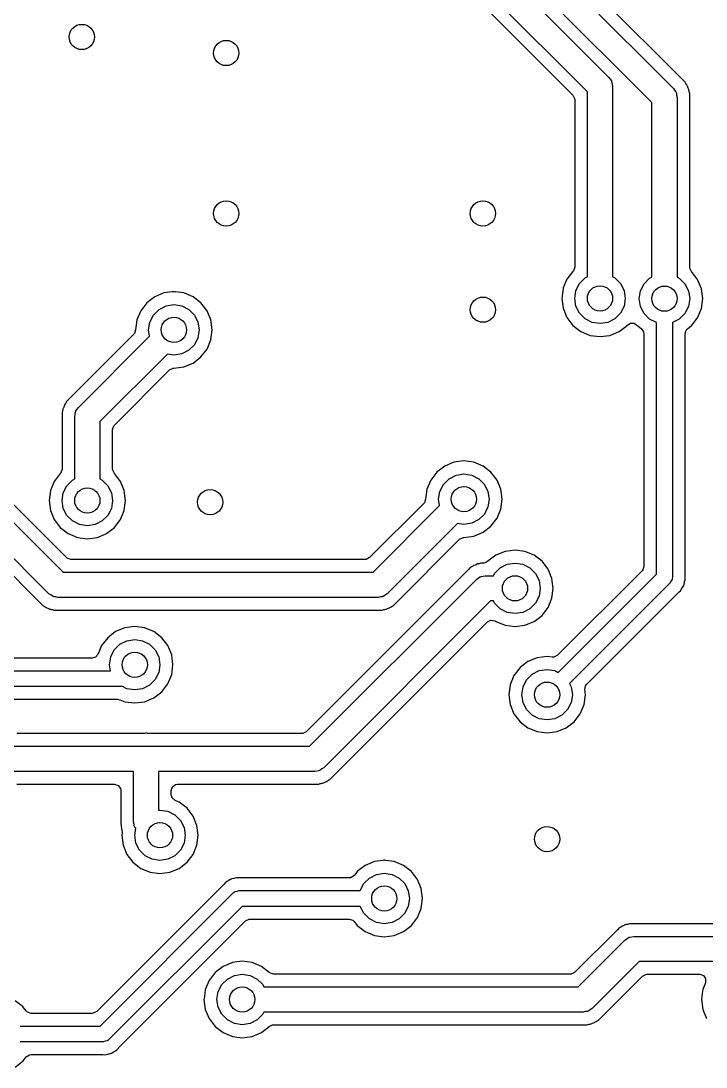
# Model space of a CAD drawing. Extents: x 3.91 to 7.47, y -4.88 to -2.92.
# Drawn here: x 6.631 to 7.058, y -4.44 to -3.788 of the extents above; entities that cross this region are included whole.
import ezdxf

# ---------------------------------------------------------------- set-up
doc = ezdxf.new("R2010")
doc.units = 0
doc.header["$MEASUREMENT"] = 0
doc.layers.add('BLACK', color=7, linetype='CONTINUOUS')

msp = doc.modelspace()

# ---------------------------------------------------------------- linework, layer by layer
at = {"layer": 'BLACK', "linetype": 'CONTINUOUS'}
for p, q in [((6.59693, -3.38916), (7.03739, -3.82961)), ((7.02394, -3.83843), (6.5881, -3.4026)), ((6.63131, -3.45691), (6.99722, -3.82282)), ((6.98377, -3.83164), (6.62248, -3.47035)), ((6.6588, -3.51784), (6.97473, -3.83377)), ((7.04384, -3.82489), (6.84519, -3.62624)), ((6.99722, -3.82282), (6.99792, -3.82393)), ((6.99792, -3.82393), (6.99874, -3.82496)), ((6.99874, -3.82496), (6.99884, -3.8254)), ((6.99884, -3.8254), (6.99908, -3.82579)), ((6.99908, -3.82579), (6.99922, -3.8271)), ((6.99922, -3.8271), (6.99951, -3.82838)), ((7.04384, -3.8249), (7.04384, -3.82489)), ((7.04473, -3.82578), (7.04384, -3.8249)), ((7.04516, -3.82663), (7.04473, -3.82578)), ((7.04548, -3.82715), (7.04516, -3.82663)), ((7.04603, -3.82792), (7.04548, -3.82715)), ((7.04613, -3.82821), (7.04603, -3.82792)), ((6.97473, -3.83377), (6.97583, -3.83591)), ((6.98377, -3.94704), (6.98377, -3.83164)), ((6.99951, -3.82838), (6.99951, -3.94704)), ((7.03739, -3.82961), (7.03809, -3.83072)), ((7.03809, -3.83072), (7.03891, -3.83175)), ((7.03891, -3.83175), (7.03901, -3.83219)), ((7.03901, -3.83219), (7.03925, -3.83258)), ((7.03925, -3.83258), (7.03939, -3.83388)), ((7.03939, -3.83388), (7.03968, -3.83517)), ((7.04633, -3.82882), (7.04613, -3.82821)), ((7.04656, -3.82939), (7.04633, -3.82882)), ((7.04699, -3.83023), (7.04656, -3.82939)), ((7.04704, -3.83054), (7.04699, -3.83023)), ((7.04714, -3.83117), (7.04704, -3.83054)), ((7.04704, -3.83054), (7.04704, -3.83054)), ((7.04728, -3.83177), (7.04714, -3.83117)), ((7.04758, -3.83267), (7.04728, -3.83177)), ((7.04758, -3.94113), (7.04758, -3.83267)), ((6.97583, -3.83591), (6.97587, -3.83652)), ((6.97587, -3.83652), (6.97587, -3.94096)), ((7.02394, -3.94721), (7.02394, -3.83843)), ((7.03968, -3.83517), (7.03968, -3.94721)), ((6.97478, -3.94362), (6.97099, -3.94856)), ((6.97488, -3.94355), (6.97478, -3.94362)), ((6.97513, -3.94325), (6.97488, -3.94355)), ((6.97587, -3.94096), (6.97513, -3.94325)), ((7.04763, -3.94174), (7.04758, -3.94113)), ((7.04867, -3.94379), (7.04763, -3.94174)), ((7.05246, -3.94873), (7.04867, -3.94379)), ((7.04867, -3.94379), (7.04867, -3.94379)), ((6.97083, -3.94894), (6.96877, -3.95392)), ((6.97099, -3.94856), (6.97083, -3.94894)), ((6.97666, -3.95562), (6.9789, -3.95123)), ((6.9789, -3.95123), (6.98238, -3.94774)), ((6.98238, -3.94774), (6.98377, -3.94704)), ((6.99951, -3.94704), (7.0009, -3.94774)), ((7.0009, -3.94774), (7.00438, -3.95123)), ((7.00438, -3.95123), (7.00662, -3.95562)), ((7.01683, -3.95579), (7.01907, -3.9514)), ((7.01907, -3.9514), (7.02255, -3.94791)), ((7.02255, -3.94791), (7.02394, -3.94721)), ((7.03968, -3.94721), (7.04107, -3.94791)), ((7.04107, -3.94791), (7.04455, -3.9514)), ((7.04455, -3.9514), (7.04679, -3.95579)), ((7.05484, -3.95448), (7.05246, -3.94873)), ((6.7199, -3.95708), (6.71415, -3.95946)), ((6.72507, -3.9564), (6.7199, -3.95708)), ((6.72582, -3.9563), (6.72507, -3.9564)), ((6.72608, -3.95627), (6.72582, -3.9563)), ((6.72633, -3.9563), (6.72608, -3.95627)), ((6.72708, -3.9564), (6.72633, -3.9563)), ((6.73225, -3.95708), (6.72708, -3.9564)), ((6.738, -3.95946), (6.73225, -3.95708)), ((6.96861, -3.95431), (6.9678, -3.96048)), ((6.96877, -3.95392), (6.96861, -3.95431)), ((6.97589, -3.96048), (6.97666, -3.95562)), ((7.00662, -3.95562), (7.00739, -3.96048)), ((7.01606, -3.96065), (7.01683, -3.95579)), ((7.04679, -3.95579), (7.04756, -3.96065)), ((7.05566, -3.96065), (7.05484, -3.95448)), ((6.70921, -3.96325), (6.70543, -3.96819)), ((6.71415, -3.95946), (6.70921, -3.96325)), ((6.72121, -3.96514), (6.72608, -3.96437)), ((6.72608, -3.96437), (6.73094, -3.96514)), ((6.74294, -3.96325), (6.738, -3.95946)), ((6.74673, -3.96819), (6.74294, -3.96325)), ((6.9678, -3.96048), (6.96861, -3.96665)), ((6.97666, -3.96535), (6.97589, -3.96048)), ((7.00739, -3.96048), (7.00662, -3.96535)), ((7.01683, -3.96552), (7.01606, -3.96065)), ((7.04756, -3.96065), (7.04679, -3.96552)), ((7.05484, -3.96682), (7.05566, -3.96065)), ((6.70543, -3.96819), (6.70304, -3.97394)), ((6.7111, -3.97525), (6.71334, -3.97086)), ((6.71334, -3.97086), (6.71682, -3.96737)), ((6.71682, -3.96737), (6.72121, -3.96514)), ((6.73094, -3.96514), (6.73533, -3.96737)), ((6.73533, -3.96737), (6.73882, -3.97086)), ((6.73882, -3.97086), (6.74105, -3.97525)), ((6.74911, -3.97394), (6.74673, -3.96819)), ((6.96861, -3.96665), (6.97099, -3.97241)), ((6.9789, -3.96974), (6.97666, -3.96535)), ((6.98238, -3.97322), (6.9789, -3.96974)), ((7.00438, -3.96974), (7.0009, -3.97322)), ((7.00662, -3.96535), (7.00438, -3.96974)), ((7.01907, -3.96991), (7.01683, -3.96552)), ((7.02255, -3.97339), (7.01907, -3.96991)), ((7.04455, -3.96991), (7.04107, -3.97339)), ((7.04679, -3.96552), (7.04455, -3.96991)), ((7.05246, -3.97257), (7.05484, -3.96682)), ((6.70304, -3.97394), (6.70223, -3.98012)), ((6.71033, -3.98012), (6.7111, -3.97525)), ((6.74105, -3.97525), (6.74182, -3.98012)), ((6.74992, -3.98012), (6.74911, -3.97394)), ((6.97099, -3.97241), (6.97478, -3.97734)), ((6.97478, -3.97734), (6.97972, -3.98113)), ((6.98677, -3.97546), (6.98238, -3.97322)), ((6.99164, -3.97623), (6.98677, -3.97546)), ((6.99651, -3.97546), (6.99164, -3.97623)), ((7.0009, -3.97322), (6.99651, -3.97546)), ((7.00356, -3.98113), (7.0085, -3.97734)), ((7.0085, -3.97734), (7.00866, -3.97714)), ((7.00866, -3.97714), (7.00884, -3.97696)), ((7.00884, -3.97696), (7.0089, -3.97703)), ((7.0089, -3.97703), (7.01055, -3.97589)), ((7.01055, -3.97589), (7.01296, -3.97596)), ((7.01296, -3.97596), (7.0146, -3.97715)), ((7.0146, -3.97715), (7.01461, -3.97713)), ((7.01461, -3.97713), (7.01471, -3.97723)), ((7.01471, -3.97723), (7.01475, -3.97726)), ((7.01475, -3.97726), (7.01495, -3.97751)), ((7.01495, -3.97751), (7.01515, -3.97767)), ((7.01515, -3.97767), (7.01747, -3.97945)), ((7.02689, -3.9756), (7.02255, -3.97339)), ((7.02689, -4.13234), (7.02689, -3.9756)), ((7.04107, -3.97339), (7.03673, -3.9756)), ((7.03673, -3.9756), (7.03673, -4.13438)), ((7.04615, -3.97945), (7.04847, -3.97767)), ((7.04847, -3.97767), (7.04867, -3.97751)), ((7.04867, -3.97751), (7.05246, -3.97257)), ((6.70112, -3.98277), (6.66011, -4.02378)), ((6.66657, -4.02848), (6.71096, -3.9841)), ((6.70152, -3.98231), (6.70112, -3.98277)), ((6.70223, -3.98012), (6.70152, -3.98231)), ((6.70223, -3.98012), (6.70223, -3.98012)), ((6.71096, -3.9841), (6.71033, -3.98012)), ((6.74182, -3.98012), (6.74105, -3.98498)), ((6.74911, -3.98629), (6.74992, -3.98012)), ((6.97972, -3.98113), (6.98547, -3.98352)), ((6.98547, -3.98352), (6.99164, -3.98433)), ((6.99164, -3.98433), (6.99781, -3.98352)), ((6.99781, -3.98352), (7.00356, -3.98113)), ((7.01747, -3.97945), (7.01883, -3.98143)), ((7.01883, -3.98143), (7.019, -3.98254)), ((7.019, -3.98254), (7.019, -4.12746)), ((7.04463, -3.98254), (7.04537, -3.98025)), ((7.04463, -4.13365), (7.04463, -3.98254)), ((7.04537, -3.98025), (7.04615, -3.97945)), ((6.73882, -3.98937), (6.73533, -3.99286)), ((6.74105, -3.98498), (6.73882, -3.98937)), ((6.74673, -3.99204), (6.74911, -3.98629)), ((6.72209, -3.99523), (6.68001, -4.03731)), ((6.72608, -3.99586), (6.72209, -3.99523)), ((6.73094, -3.99509), (6.72608, -3.99586)), ((6.73533, -3.99286), (6.73094, -3.99509)), ((6.738, -4.00077), (6.74294, -3.99698)), ((6.74294, -3.99698), (6.74673, -3.99204)), ((6.72342, -4.00507), (6.72557, -4.00398)), ((6.72557, -4.00398), (6.72596, -4.00395)), ((6.72596, -4.00395), (6.72608, -4.00396)), ((6.72608, -4.00396), (6.73225, -4.00315)), ((6.73225, -4.00315), (6.738, -4.00077)), ((6.68905, -4.03944), (6.72342, -4.00507)), ((6.65681, -4.03006), (6.65667, -4.03065)), ((6.65691, -4.02942), (6.65681, -4.03006)), ((6.65696, -4.02912), (6.65691, -4.02942)), ((6.65691, -4.02942), (6.65691, -4.02942)), ((6.65739, -4.02827), (6.65696, -4.02912)), ((6.65762, -4.02771), (6.65739, -4.02827)), ((6.65782, -4.0271), (6.65762, -4.02771)), ((6.65792, -4.0268), (6.65782, -4.0271)), ((6.65847, -4.02604), (6.65792, -4.0268)), ((6.65879, -4.02551), (6.65847, -4.02604)), ((6.65922, -4.02467), (6.65879, -4.02551)), ((6.66011, -4.02378), (6.65922, -4.02467)), ((6.66011, -4.02378), (6.66011, -4.02378)), ((6.66505, -4.03063), (6.66587, -4.0296)), ((6.66587, -4.0296), (6.66657, -4.02848)), ((6.65667, -4.03065), (6.65637, -4.03155)), ((6.65637, -4.03155), (6.65637, -4.06697)), ((6.66427, -4.03404), (6.66456, -4.03276)), ((6.66427, -4.07305), (6.66427, -4.03404)), ((6.66456, -4.03276), (6.66471, -4.03145)), ((6.66471, -4.03145), (6.66495, -4.03107)), ((6.66495, -4.03107), (6.66505, -4.03063)), ((6.68001, -4.03731), (6.68001, -4.07305)), ((6.68791, -4.0422), (6.68865, -4.03991)), ((6.68791, -4.06697), (6.68791, -4.0422)), ((6.68865, -4.03991), (6.68905, -4.03944)), ((6.90064, -4.06262), (6.89489, -4.065)), ((6.90681, -4.06181), (6.90064, -4.06262)), ((6.91298, -4.06262), (6.90681, -4.06181)), ((6.91873, -4.065), (6.91298, -4.06262)), ((6.65916, -4.12208), (6.60257, -4.06549)), ((6.65563, -4.06926), (6.65537, -4.06956)), ((6.65637, -4.06697), (6.65563, -4.06926)), ((6.68796, -4.06758), (6.68791, -4.06697)), ((6.689, -4.06963), (6.68796, -4.06758)), ((6.88995, -4.06879), (6.88616, -4.07373)), ((6.89489, -4.065), (6.88995, -4.06879)), ((6.92367, -4.06879), (6.91873, -4.065)), ((6.92746, -4.07373), (6.92367, -4.06879)), ((6.59786, -4.07195), (6.65704, -4.13112)), ((6.65149, -4.07457), (6.64911, -4.08032)), ((6.65528, -4.06963), (6.65149, -4.07457)), ((6.65537, -4.06956), (6.65528, -4.06963)), ((6.6594, -4.07724), (6.66288, -4.07375)), ((6.66288, -4.07375), (6.66427, -4.07305)), ((6.68001, -4.07305), (6.6814, -4.07375)), ((6.6814, -4.07375), (6.68488, -4.07724)), ((6.69279, -4.07457), (6.689, -4.06963)), ((6.689, -4.06963), (6.689, -4.06963)), ((6.69517, -4.08032), (6.69279, -4.07457)), ((6.88616, -4.07373), (6.88378, -4.07948)), ((6.89407, -4.0764), (6.89755, -4.07291)), ((6.89755, -4.07291), (6.90194, -4.07067)), ((6.90194, -4.07067), (6.90681, -4.0699)), ((6.90681, -4.0699), (6.91168, -4.07067)), ((6.91168, -4.07067), (6.91607, -4.07291)), ((6.91607, -4.07291), (6.91955, -4.0764)), ((6.92984, -4.07948), (6.92746, -4.07373)), ((6.64911, -4.08032), (6.64829, -4.08649)), ((6.65639, -4.08649), (6.65716, -4.08163)), ((6.65716, -4.08163), (6.6594, -4.07724)), ((6.68488, -4.07724), (6.68712, -4.08163)), ((6.68712, -4.08163), (6.68789, -4.08649)), ((6.69599, -4.08649), (6.69517, -4.08032)), ((6.88378, -4.07948), (6.88296, -4.08565)), ((6.89106, -4.08565), (6.89183, -4.08079)), ((6.89183, -4.08079), (6.89407, -4.0764)), ((6.91955, -4.0764), (6.92179, -4.08079)), ((6.92179, -4.08079), (6.92256, -4.08565)), ((6.93066, -4.08565), (6.92984, -4.07948)), ((6.64821, -4.14456), (6.58904, -4.08539)), ((6.64829, -4.08649), (6.64911, -4.09266)), ((6.65716, -4.09136), (6.65639, -4.08649)), ((6.68789, -4.08649), (6.68712, -4.09136)), ((6.69517, -4.09266), (6.69599, -4.08649)), ((6.88186, -4.08831), (6.84808, -4.12208)), ((6.88225, -4.08784), (6.88186, -4.08831)), ((6.88296, -4.08565), (6.88225, -4.08784)), ((6.88296, -4.08565), (6.88296, -4.08565)), ((6.89169, -4.08963), (6.89106, -4.08565)), ((6.92256, -4.08565), (6.92179, -4.09052)), ((6.92984, -4.09182), (6.93066, -4.08565)), ((6.58691, -4.09443), (6.6435, -4.15102)), ((6.64911, -4.09266), (6.65149, -4.09842)), ((6.6594, -4.09575), (6.65716, -4.09136)), ((6.68712, -4.09136), (6.68488, -4.09575)), ((6.69279, -4.09842), (6.69517, -4.09266)), ((6.85021, -4.13112), (6.89169, -4.08963)), ((6.91955, -4.09491), (6.91607, -4.09839)), ((6.92179, -4.09052), (6.91955, -4.09491)), ((6.92746, -4.09757), (6.92984, -4.09182)), ((6.65149, -4.09842), (6.65528, -4.10335)), ((6.66288, -4.09923), (6.6594, -4.09575)), ((6.66727, -4.10147), (6.66288, -4.09923)), ((6.67214, -4.10224), (6.66727, -4.10147)), ((6.67701, -4.10147), (6.67214, -4.10224)), ((6.6814, -4.09923), (6.67701, -4.10147)), ((6.68488, -4.09575), (6.6814, -4.09923)), ((6.689, -4.10335), (6.69279, -4.09842)), ((6.90283, -4.10077), (6.85903, -4.14457)), ((6.90681, -4.1014), (6.90283, -4.10077)), ((6.91168, -4.10063), (6.90681, -4.1014)), ((6.91607, -4.09839), (6.91168, -4.10063)), ((6.92367, -4.10251), (6.92746, -4.09757)), ((6.65528, -4.10335), (6.66022, -4.10714)), ((6.66022, -4.10714), (6.66402, -4.10872)), ((6.68026, -4.10872), (6.68406, -4.10714)), ((6.68406, -4.10714), (6.689, -4.10335)), ((6.91298, -4.10869), (6.91873, -4.1063)), ((6.91873, -4.1063), (6.92367, -4.10251)), ((6.66402, -4.10872), (6.66546, -4.10932)), ((6.66546, -4.10932), (6.66597, -4.10953)), ((6.66597, -4.10953), (6.67214, -4.11034)), ((6.67214, -4.11034), (6.67831, -4.10953)), ((6.67831, -4.10953), (6.67881, -4.10932)), ((6.67881, -4.10932), (6.68026, -4.10872)), ((6.86374, -4.15102), (6.90416, -4.11061)), ((6.90416, -4.11061), (6.9063, -4.10951)), ((6.9063, -4.10951), (6.90669, -4.10948)), ((6.90669, -4.10948), (6.90681, -4.1095)), ((6.90681, -4.1095), (6.91298, -4.10869)), ((6.92675, -4.12059), (6.92181, -4.12438)), ((6.9325, -4.1182), (6.92675, -4.12059)), ((6.93867, -4.11739), (6.9325, -4.1182)), ((6.94485, -4.1182), (6.93867, -4.11739)), ((6.9506, -4.12059), (6.94485, -4.1182)), ((6.95554, -4.12438), (6.9506, -4.12059)), ((6.65963, -4.12248), (6.65916, -4.12208)), ((6.66192, -4.12323), (6.65963, -4.12248)), ((6.84532, -4.12323), (6.66192, -4.12323)), ((6.84593, -4.12318), (6.84532, -4.12323)), ((6.84808, -4.12208), (6.84593, -4.12318)), ((6.91161, -4.12789), (6.91077, -4.12832)), ((6.91213, -4.12757), (6.91161, -4.12789)), ((6.91266, -4.12719), (6.91213, -4.12757)), ((6.9129, -4.12701), (6.91266, -4.12719)), ((6.91266, -4.12719), (6.91266, -4.12719)), ((6.91381, -4.12672), (6.9129, -4.12701)), ((6.91437, -4.12649), (6.91381, -4.12672)), ((6.91522, -4.12605), (6.91437, -4.12649)), ((6.91552, -4.12601), (6.91522, -4.12605)), ((6.91616, -4.12591), (6.91552, -4.12601)), ((6.91552, -4.12601), (6.91552, -4.12601)), ((6.91675, -4.12576), (6.91616, -4.12591)), ((6.91736, -4.12556), (6.91675, -4.12576)), ((6.91765, -4.12547), (6.91736, -4.12556)), ((6.91736, -4.12556), (6.91736, -4.12556)), ((6.91915, -4.12547), (6.91765, -4.12547)), ((6.91976, -4.12542), (6.91915, -4.12547)), ((6.92181, -4.12438), (6.91976, -4.12542)), ((6.92181, -4.12438), (6.92181, -4.12438)), ((6.92942, -4.1285), (6.93381, -4.12626)), ((6.93381, -4.12626), (6.93867, -4.12549)), ((6.93867, -4.12549), (6.94354, -4.12626)), ((6.94354, -4.12626), (6.94793, -4.1285)), ((6.95933, -4.12931), (6.95554, -4.12438)), ((7.019, -4.12746), (7.01825, -4.12975)), ((6.65704, -4.13112), (6.85021, -4.13112)), ((6.90988, -4.12921), (6.80848, -4.23061)), ((6.91077, -4.12832), (6.90988, -4.12921)), ((6.90988, -4.12921), (6.90988, -4.12921)), ((6.91571, -4.13496), (6.91674, -4.13414)), ((6.91674, -4.13414), (6.91718, -4.13404)), ((6.91718, -4.13404), (6.91756, -4.1338)), ((6.91756, -4.1338), (6.91887, -4.13366)), ((6.91887, -4.13366), (6.92015, -4.13336)), ((6.92015, -4.13336), (6.92523, -4.13336)), ((6.92523, -4.13336), (6.92593, -4.13198)), ((6.92593, -4.13198), (6.92942, -4.1285)), ((6.94793, -4.1285), (6.95142, -4.13198)), ((6.95142, -4.13198), (6.95365, -4.13637)), ((6.96171, -4.13507), (6.95933, -4.12931)), ((7.01785, -4.13022), (6.96509, -4.18298)), ((6.96563, -4.1936), (7.02689, -4.13234)), ((7.01825, -4.12975), (7.01785, -4.13022)), ((7.03673, -4.13438), (7.03661, -4.13525)), ((7.04464, -4.13399), (7.04463, -4.13365)), ((7.04477, -4.13552), (7.04464, -4.13399)), ((6.81061, -4.23964), (6.91459, -4.13566)), ((6.91459, -4.13566), (6.91571, -4.13496)), ((6.95365, -4.13637), (6.95442, -4.14124)), ((6.96252, -4.14124), (6.96171, -4.13507)), ((7.03529, -4.13786), (6.97259, -4.20056)), ((7.03587, -4.1368), (7.03529, -4.13786)), ((7.03653, -4.13578), (7.03587, -4.1368)), ((7.03657, -4.13553), (7.03653, -4.13578)), ((7.03662, -4.13543), (7.03657, -4.13553)), ((7.03661, -4.13525), (7.03662, -4.13543)), ((7.04273, -4.14113), (7.04283, -4.14098)), ((7.04283, -4.14098), (7.0436, -4.13988)), ((7.0436, -4.13988), (7.04369, -4.13955)), ((7.04369, -4.13955), (7.04379, -4.13934)), ((7.04379, -4.13934), (7.04387, -4.13913)), ((7.04387, -4.13913), (7.04404, -4.13883)), ((7.04404, -4.13883), (7.0443, -4.13733)), ((7.0443, -4.13733), (7.04438, -4.13699)), ((7.04438, -4.13699), (7.04468, -4.13585)), ((7.04468, -4.13585), (7.04477, -4.13552)), ((6.64932, -4.14526), (6.64821, -4.14456)), ((6.65035, -4.14608), (6.64932, -4.14526)), ((6.65079, -4.14618), (6.65035, -4.14608)), ((6.65117, -4.14643), (6.65079, -4.14618)), ((6.65248, -4.14657), (6.65117, -4.14643)), ((6.65376, -4.14687), (6.65248, -4.14657)), ((6.85347, -4.14687), (6.65376, -4.14687)), ((6.85475, -4.14658), (6.85347, -4.14687)), ((6.85606, -4.14643), (6.85475, -4.14658)), ((6.85644, -4.14619), (6.85606, -4.14643)), ((6.85688, -4.14609), (6.85644, -4.14619)), ((6.85791, -4.14527), (6.85688, -4.14609)), ((6.85903, -4.14457), (6.85791, -4.14527)), ((6.95365, -4.1461), (6.95142, -4.15049)), ((6.95442, -4.14124), (6.95365, -4.1461)), ((6.95933, -4.15316), (6.96171, -4.14741)), ((6.96171, -4.14741), (6.96252, -4.14124)), ((6.98321, -4.2011), (7.04036, -4.14396)), ((7.04036, -4.14396), (7.04061, -4.14373)), ((7.04061, -4.14373), (7.04096, -4.14344)), ((7.04096, -4.14344), (7.04178, -4.14275)), ((7.04178, -4.14275), (7.04254, -4.14142)), ((7.04254, -4.14142), (7.04273, -4.14113)), ((6.6435, -4.15102), (6.6435, -4.15102)), ((6.6435, -4.15102), (6.64439, -4.15191)), ((6.64439, -4.15191), (6.64524, -4.15234)), ((6.64524, -4.15234), (6.64576, -4.15266)), ((6.64576, -4.15266), (6.64653, -4.15322)), ((6.64653, -4.15322), (6.64682, -4.15331)), ((6.64682, -4.15331), (6.64743, -4.15351)), ((6.64743, -4.15351), (6.64799, -4.15375)), ((6.64799, -4.15375), (6.64884, -4.15418)), ((6.92341, -4.14911), (6.81943, -4.25309)), ((6.8584, -4.15418), (6.85925, -4.15375)), ((6.85925, -4.15375), (6.85981, -4.15351)), ((6.85981, -4.15351), (6.86042, -4.15331)), ((6.86042, -4.15331), (6.86072, -4.15322)), ((6.86072, -4.15322), (6.86148, -4.15266)), ((6.86148, -4.15266), (6.86201, -4.15234)), ((6.86201, -4.15234), (6.86285, -4.15191)), ((6.86285, -4.15191), (6.86374, -4.15102)), ((6.86374, -4.15102), (6.86374, -4.15102)), ((6.92523, -4.14911), (6.92341, -4.14911)), ((6.92593, -4.15049), (6.92523, -4.14911)), ((6.92942, -4.15398), (6.92593, -4.15049)), ((6.93381, -4.15621), (6.92942, -4.15398)), ((6.94793, -4.15398), (6.94354, -4.15621)), ((6.95142, -4.15049), (6.94793, -4.15398)), ((6.95554, -4.1581), (6.95933, -4.15316)), ((6.64884, -4.15418), (6.64914, -4.15422)), ((6.64914, -4.15422), (6.64914, -4.15422)), ((6.64914, -4.15422), (6.64978, -4.15433)), ((6.64978, -4.15433), (6.65037, -4.15447)), ((6.65037, -4.15447), (6.65128, -4.15476)), ((6.65128, -4.15476), (6.85597, -4.15476)), ((6.85597, -4.15476), (6.85687, -4.15447)), ((6.85687, -4.15447), (6.85746, -4.15433)), ((6.85746, -4.15433), (6.8581, -4.15422)), ((6.8581, -4.15422), (6.8584, -4.15418)), ((6.8581, -4.15422), (6.8581, -4.15422)), ((6.93867, -4.15699), (6.93381, -4.15621)), ((6.94354, -4.15621), (6.93867, -4.15699)), ((6.9506, -4.16189), (6.95554, -4.1581)), ((6.6955, -4.16582), (6.68974, -4.1682)), ((6.70167, -4.16501), (6.6955, -4.16582)), ((6.70784, -4.16582), (6.70167, -4.16501)), ((6.71359, -4.1682), (6.70784, -4.16582)), ((6.82414, -4.25954), (6.92153, -4.16215)), ((6.92153, -4.16215), (6.92368, -4.16106)), ((6.92368, -4.16106), (6.92606, -4.16144)), ((6.92606, -4.16144), (6.92633, -4.16161)), ((6.92633, -4.16161), (6.92633, -4.16161)), ((6.92633, -4.16161), (6.92655, -4.16173)), ((6.92655, -4.16173), (6.92675, -4.16189)), ((6.92675, -4.16189), (6.9325, -4.16427)), ((6.9325, -4.16427), (6.93867, -4.16508)), ((6.93867, -4.16508), (6.94485, -4.16427)), ((6.94485, -4.16427), (6.9506, -4.16189)), ((6.68481, -4.17199), (6.68102, -4.17693)), ((6.68974, -4.1682), (6.68481, -4.17199)), ((6.6968, -4.17388), (6.70167, -4.17311)), ((6.70167, -4.17311), (6.70653, -4.17388)), ((6.71853, -4.17199), (6.71359, -4.1682)), ((6.72232, -4.17693), (6.71853, -4.17199)), ((6.67974, -4.18001), (6.67879, -4.1823)), ((6.68102, -4.17693), (6.67974, -4.18001)), ((6.68669, -4.18399), (6.68893, -4.1796)), ((6.68893, -4.1796), (6.69241, -4.17611)), ((6.69241, -4.17611), (6.6968, -4.17388)), ((6.70653, -4.17388), (6.71092, -4.17611)), ((6.71092, -4.17611), (6.71441, -4.1796)), ((6.71441, -4.1796), (6.71664, -4.18399)), ((6.7247, -4.18268), (6.72232, -4.17693)), ((6.67519, -4.1847), (6.5794, -4.1847)), ((6.67723, -4.18413), (6.67519, -4.1847)), ((6.67879, -4.1823), (6.67723, -4.18413)), ((6.68592, -4.18886), (6.68669, -4.18399)), ((6.71664, -4.18399), (6.71741, -4.18886)), ((6.72525, -4.18687), (6.7247, -4.18268)), ((6.9525, -4.18448), (6.94675, -4.18687)), ((6.95867, -4.18367), (6.9525, -4.18448)), ((6.96183, -4.18409), (6.95867, -4.18367)), ((6.96294, -4.18407), (6.96183, -4.18409)), ((6.96509, -4.18298), (6.96294, -4.18407)), ((6.57867, -4.1926), (6.68651, -4.1926)), ((6.68651, -4.1926), (6.68592, -4.18886)), ((6.71741, -4.18886), (6.71664, -4.19372)), ((6.7247, -4.19503), (6.72551, -4.18886)), ((6.72546, -4.18848), (6.72525, -4.18687)), ((6.72551, -4.18886), (6.72546, -4.18848)), ((6.94181, -4.19066), (6.93802, -4.19559)), ((6.94675, -4.18687), (6.94181, -4.19066)), ((6.94942, -4.19478), (6.95381, -4.19254)), ((6.95381, -4.19254), (6.95867, -4.19177)), ((6.95867, -4.19177), (6.96354, -4.19254)), ((6.96354, -4.19254), (6.96563, -4.1936)), ((6.71441, -4.19811), (6.71092, -4.2016)), ((6.71664, -4.19372), (6.71441, -4.19811)), ((6.72232, -4.20078), (6.7247, -4.19503)), ((6.93802, -4.19559), (6.93564, -4.20135)), ((6.9437, -4.20265), (6.94593, -4.19826)), ((6.94593, -4.19826), (6.94942, -4.19478)), ((6.69301, -4.20244), (6.58071, -4.20244)), ((6.69368, -4.20224), (6.69301, -4.20244)), ((6.6968, -4.20383), (6.69368, -4.20224)), ((6.70167, -4.2046), (6.6968, -4.20383)), ((6.70653, -4.20383), (6.70167, -4.2046)), ((6.71092, -4.2016), (6.70653, -4.20383)), ((6.71359, -4.20951), (6.71853, -4.20572)), ((6.71853, -4.20572), (6.72232, -4.20078)), ((6.93564, -4.20135), (6.93483, -4.20752)), ((6.94293, -4.20752), (6.9437, -4.20265)), ((6.97259, -4.20056), (6.97365, -4.20265)), ((6.97365, -4.20265), (6.97442, -4.20752)), ((6.98211, -4.20437), (6.98254, -4.202)), ((6.98252, -4.20752), (6.98211, -4.20437)), ((6.98254, -4.202), (6.98321, -4.2011)), ((6.5856, -4.21033), (6.69096, -4.21033)), ((6.69096, -4.21033), (6.69245, -4.21063)), ((6.69245, -4.21063), (6.6955, -4.21189)), ((6.6955, -4.21189), (6.70167, -4.2127)), ((6.70167, -4.2127), (6.70784, -4.21189)), ((6.70784, -4.21189), (6.71359, -4.20951)), ((6.93483, -4.20752), (6.93564, -4.21369)), ((6.9437, -4.21238), (6.94293, -4.20752)), ((6.94593, -4.21677), (6.9437, -4.21238)), ((6.97365, -4.21238), (6.97142, -4.21677)), ((6.97442, -4.20752), (6.97365, -4.21238)), ((6.98171, -4.21369), (6.98252, -4.20752)), ((6.93564, -4.21369), (6.93802, -4.21944)), ((6.94942, -4.22026), (6.94593, -4.21677)), ((6.97142, -4.21677), (6.96793, -4.22026)), ((6.97933, -4.21944), (6.98171, -4.21369)), ((6.93802, -4.21944), (6.94181, -4.22438)), ((6.94181, -4.22438), (6.94675, -4.22817)), ((6.95381, -4.22249), (6.94942, -4.22026)), ((6.95867, -4.22326), (6.95381, -4.22249)), ((6.96354, -4.22249), (6.95867, -4.22326)), ((6.96793, -4.22026), (6.96354, -4.22249)), ((6.9706, -4.22817), (6.97554, -4.22438)), ((6.97554, -4.22438), (6.97933, -4.21944)), ((6.70713, -4.23175), (6.6282, -4.23175)), ((6.70774, -4.2317), (6.70713, -4.23175)), ((6.70837, -4.2316), (6.70774, -4.2317)), ((6.70867, -4.23155), (6.70837, -4.2316)), ((6.70898, -4.2316), (6.70867, -4.23155)), ((6.70961, -4.2317), (6.70898, -4.2316)), ((6.71022, -4.23175), (6.70961, -4.2317)), ((6.80573, -4.23175), (6.71022, -4.23175)), ((6.80634, -4.2317), (6.80573, -4.23175)), ((6.80848, -4.23061), (6.80634, -4.2317)), ((6.94675, -4.22817), (6.9525, -4.23055)), ((6.9525, -4.23055), (6.95867, -4.23136)), ((6.95867, -4.23136), (6.96485, -4.23055)), ((6.96485, -4.23055), (6.9706, -4.22817)), ((6.62212, -4.23964), (6.81061, -4.23964)), ((6.7008, -4.25539), (6.62212, -4.25539)), ((6.7008, -4.28641), (6.7008, -4.25539)), ((6.81387, -4.25539), (6.71655, -4.25539)), ((6.71655, -4.25539), (6.71655, -4.27954)), ((6.81515, -4.2551), (6.81387, -4.25539)), ((6.81646, -4.25495), (6.81515, -4.2551)), ((6.81684, -4.25471), (6.81646, -4.25495)), ((6.81729, -4.25461), (6.81684, -4.25471)), ((6.81831, -4.25379), (6.81729, -4.25461)), ((6.81943, -4.25309), (6.81831, -4.25379)), ((6.6282, -4.26328), (6.68901, -4.26328)), ((6.68901, -4.26328), (6.6913, -4.26403)), ((6.6913, -4.26403), (6.69272, -4.26598)), ((6.72444, -4.26718), (6.72519, -4.26489)), ((6.72519, -4.26489), (6.72714, -4.26348)), ((6.72714, -4.26348), (6.72834, -4.26328)), ((6.72834, -4.26328), (6.81637, -4.26328)), ((6.81637, -4.26328), (6.81727, -4.26299)), ((6.81727, -4.26299), (6.81787, -4.26285)), ((6.81787, -4.26285), (6.8185, -4.26275)), ((6.8185, -4.26275), (6.8188, -4.2627)), ((6.8185, -4.26275), (6.8185, -4.26275)), ((6.8188, -4.2627), (6.81965, -4.26227)), ((6.81965, -4.26227), (6.82022, -4.26203)), ((6.82022, -4.26203), (6.82083, -4.26184)), ((6.82083, -4.26184), (6.82112, -4.26174)), ((6.82112, -4.26174), (6.82189, -4.26118)), ((6.82189, -4.26118), (6.82241, -4.26086)), ((6.82241, -4.26086), (6.82326, -4.26043)), ((6.82326, -4.26043), (6.82414, -4.25954)), ((6.82414, -4.25954), (6.82414, -4.25954)), ((6.69272, -4.26598), (6.69291, -4.26718)), ((6.69291, -4.26718), (6.69291, -4.28766)), ((6.72444, -4.26987), (6.72444, -4.26718)), ((6.72502, -4.27191), (6.72444, -4.26987)), ((6.72685, -4.27347), (6.72502, -4.27191)), ((6.72827, -4.27406), (6.72685, -4.27347)), ((6.72934, -4.2745), (6.72827, -4.27406)), ((6.73428, -4.27829), (6.72934, -4.2745)), ((6.71655, -4.27954), (6.71741, -4.27941)), ((6.71741, -4.27941), (6.72228, -4.28018)), ((6.72228, -4.28018), (6.72667, -4.28241)), ((6.72667, -4.28241), (6.73016, -4.2859)), ((6.73807, -4.28323), (6.73428, -4.27829)), ((6.74045, -4.28898), (6.73807, -4.28323)), ((6.69291, -4.28766), (6.69293, -4.28781)), ((6.69293, -4.28781), (6.69293, -4.28781)), ((6.69293, -4.28781), (6.69316, -4.28924)), ((6.69316, -4.28924), (6.69349, -4.29135)), ((6.70158, -4.28983), (6.7008, -4.28641)), ((6.70236, -4.2908), (6.70158, -4.28983)), ((6.70167, -4.29515), (6.70236, -4.2908)), ((6.73016, -4.2859), (6.73239, -4.29029)), ((6.73239, -4.29029), (6.73316, -4.29515)), ((6.74126, -4.29515), (6.74045, -4.28898)), ((6.69349, -4.29135), (6.69363, -4.29162)), ((6.6938, -4.29338), (6.69357, -4.29515)), ((6.69357, -4.29515), (6.69438, -4.30133)), ((6.69363, -4.29162), (6.69365, -4.29167)), ((6.69365, -4.29167), (6.6938, -4.29338)), ((6.70244, -4.30002), (6.70167, -4.29515)), ((6.73316, -4.29515), (6.73239, -4.30002)), ((6.74045, -4.30133), (6.74126, -4.29515)), ((6.69438, -4.30133), (6.69676, -4.30708)), ((6.70467, -4.30441), (6.70244, -4.30002)), ((6.73239, -4.30002), (6.73016, -4.30441)), ((6.73807, -4.30708), (6.74045, -4.30133)), ((6.69676, -4.30708), (6.70055, -4.31202)), ((6.70816, -4.3079), (6.70467, -4.30441)), ((6.71255, -4.31013), (6.70816, -4.3079)), ((6.71741, -4.3109), (6.71255, -4.31013)), ((6.72228, -4.31013), (6.71741, -4.3109)), ((6.72667, -4.3079), (6.72228, -4.31013)), ((6.73016, -4.30441), (6.72667, -4.3079)), ((6.73428, -4.31202), (6.73807, -4.30708)), ((6.70055, -4.31202), (6.70549, -4.31581)), ((6.70549, -4.31581), (6.71124, -4.31819)), ((6.72359, -4.31819), (6.72934, -4.31581)), ((6.72934, -4.31581), (6.73428, -4.31202)), ((6.84528, -4.31391), (6.84034, -4.3177)), ((6.85103, -4.31153), (6.84528, -4.31391)), ((6.85619, -4.31085), (6.85103, -4.31153)), ((6.85695, -4.31075), (6.85619, -4.31085)), ((6.8572, -4.31072), (6.85695, -4.31075)), ((6.85745, -4.31075), (6.8572, -4.31072)), ((6.85821, -4.31085), (6.85745, -4.31075)), ((6.86337, -4.31153), (6.85821, -4.31085)), ((6.86912, -4.31391), (6.86337, -4.31153)), ((6.87406, -4.3177), (6.86912, -4.31391)), ((6.71124, -4.31819), (6.71741, -4.319)), ((6.71741, -4.319), (6.72359, -4.31819)), ((6.75984, -4.32365), (6.75955, -4.32383)), ((6.76035, -4.32329), (6.75984, -4.32365)), ((6.76109, -4.32277), (6.76035, -4.32329)), ((6.76142, -4.32268), (6.76109, -4.32277)), ((6.76163, -4.32258), (6.76142, -4.32268)), ((6.76184, -4.32251), (6.76163, -4.32258)), ((6.76214, -4.32234), (6.76184, -4.32251)), ((6.76247, -4.32228), (6.76214, -4.32234)), ((6.76364, -4.32207), (6.76247, -4.32228)), ((6.76247, -4.32228), (6.76247, -4.32228)), ((6.76398, -4.322), (6.76364, -4.32207)), ((6.76513, -4.32169), (6.76398, -4.322)), ((6.76545, -4.3216), (6.76513, -4.32169)), ((6.76579, -4.32163), (6.76545, -4.3216)), ((6.76698, -4.32173), (6.76579, -4.32163)), ((6.76732, -4.32175), (6.76698, -4.32173)), ((6.83531, -4.32175), (6.76732, -4.32175)), ((6.83642, -4.32159), (6.83531, -4.32175)), ((6.8384, -4.32022), (6.83642, -4.32159)), ((6.83937, -4.31897), (6.8384, -4.32022)), ((6.84034, -4.3177), (6.83937, -4.31897)), ((6.84446, -4.32531), (6.84794, -4.32182)), ((6.84794, -4.32182), (6.85233, -4.31959)), ((6.85233, -4.31959), (6.8572, -4.31882)), ((6.8572, -4.31882), (6.86206, -4.31959)), ((6.86206, -4.31959), (6.86645, -4.32182)), ((6.86645, -4.32182), (6.86994, -4.32531)), ((6.87785, -4.32264), (6.87406, -4.3177)), ((6.88023, -4.32839), (6.87785, -4.32264)), ((6.75701, -4.32602), (6.67797, -4.40506)), ((6.75724, -4.32577), (6.75701, -4.32602)), ((6.75822, -4.3246), (6.75724, -4.32577)), ((6.75955, -4.32383), (6.75822, -4.3246)), ((6.76424, -4.33024), (6.76543, -4.32998)), ((6.76543, -4.32998), (6.76659, -4.32964)), ((6.76659, -4.32964), (6.84225, -4.32964)), ((6.84225, -4.32964), (6.84446, -4.32531)), ((6.86994, -4.32531), (6.87218, -4.3297)), ((6.87218, -4.3297), (6.87295, -4.33456)), ((6.88104, -4.33456), (6.88023, -4.32839)), ((6.6801, -4.41409), (6.76311, -4.33108)), ((6.76311, -4.33108), (6.76381, -4.33056)), ((6.76381, -4.33056), (6.76393, -4.33042)), ((6.76393, -4.33042), (6.76404, -4.33039)), ((6.76404, -4.33039), (6.76424, -4.33024)), ((6.87295, -4.33456), (6.87218, -4.33943)), ((6.88023, -4.34074), (6.88104, -4.33456)), ((6.76863, -4.33948), (6.68562, -4.42249)), ((6.84225, -4.33948), (6.76863, -4.33948)), ((6.84446, -4.34382), (6.84225, -4.33948)), ((6.87218, -4.33943), (6.86994, -4.34382)), ((6.87785, -4.34649), (6.88023, -4.34074)), ((6.69172, -4.42756), (6.77076, -4.34852)), ((6.77076, -4.34852), (6.7729, -4.34743)), ((6.7729, -4.34743), (6.77351, -4.34738)), ((6.77351, -4.34738), (6.83531, -4.34738)), ((6.83531, -4.34738), (6.8376, -4.34812)), ((6.8376, -4.34812), (6.8384, -4.3489)), ((6.8384, -4.3489), (6.84034, -4.35143)), ((6.84794, -4.3473), (6.84446, -4.34382)), ((6.85233, -4.34954), (6.84794, -4.3473)), ((6.8572, -4.35031), (6.85233, -4.34954)), ((6.86206, -4.34954), (6.8572, -4.35031)), ((6.86645, -4.3473), (6.86206, -4.34954)), ((6.86994, -4.34382), (6.86645, -4.3473)), ((6.87406, -4.35143), (6.87785, -4.34649)), ((6.84034, -4.35143), (6.84528, -4.35521)), ((6.84528, -4.35521), (6.85103, -4.3576)), ((6.86337, -4.3576), (6.86912, -4.35521)), ((6.86912, -4.35521), (6.87406, -4.35143)), ((7.00244, -4.35401), (6.97584, -4.38061)), ((7.00333, -4.35312), (7.00244, -4.35401)), ((7.00417, -4.35269), (7.00333, -4.35312)), ((7.00469, -4.35237), (7.00417, -4.35269)), ((7.00546, -4.35182), (7.00469, -4.35237)), ((7.00637, -4.35152), (7.00546, -4.35182)), ((7.00693, -4.35129), (7.00637, -4.35152)), ((7.00778, -4.35086), (7.00693, -4.35129)), ((7.00871, -4.35071), (7.00778, -4.35086)), ((7.00931, -4.35057), (7.00871, -4.35071)), ((7.00992, -4.35037), (7.00931, -4.35057)), ((7.01021, -4.35027), (7.00992, -4.35037)), ((7.00992, -4.35037), (7.00992, -4.35037)), ((7.01147, -4.35027), (7.01021, -4.35027)), ((7.09901, -4.35027), (7.01147, -4.35027)), ((7.01147, -4.35027), (7.01147, -4.35027)), ((6.85103, -4.3576), (6.8572, -4.35841)), ((6.8572, -4.35841), (6.86337, -4.3576)), ((6.97797, -4.38964), (7.00715, -4.36046)), ((7.00715, -4.36046), (7.00827, -4.35976)), ((7.00827, -4.35976), (7.0093, -4.35894)), ((7.0093, -4.35894), (7.00974, -4.35884)), ((7.00974, -4.35884), (7.01012, -4.3586)), ((7.01012, -4.3586), (7.01143, -4.35846)), ((7.01143, -4.35846), (7.01271, -4.35817)), ((7.01271, -4.35817), (7.10678, -4.35817)), ((6.7625, -4.37448), (6.75675, -4.37687)), ((6.76867, -4.37367), (6.7625, -4.37448)), ((6.77485, -4.37448), (6.76867, -4.37367)), ((6.7806, -4.37687), (6.77485, -4.37448)), ((7.01597, -4.37391), (6.98679, -4.40309)), ((7.10695, -4.37391), (7.01597, -4.37391)), ((6.75181, -4.38066), (6.74802, -4.38559)), ((6.75675, -4.37687), (6.75181, -4.38066)), ((6.76381, -4.38254), (6.76867, -4.38177)), ((6.76867, -4.38177), (6.77354, -4.38254)), ((6.78554, -4.38066), (6.7806, -4.37687)), ((6.78561, -4.38075), (6.78554, -4.38066)), ((6.78591, -4.381), (6.78561, -4.38075)), ((6.7882, -4.38175), (6.78591, -4.381)), ((6.97309, -4.38175), (6.7882, -4.38175)), ((6.9737, -4.3817), (6.97309, -4.38175)), ((6.97584, -4.38061), (6.9737, -4.3817)), ((7.0181, -4.38295), (7.02025, -4.38186)), ((7.02025, -4.38186), (7.02086, -4.38181)), ((7.02086, -4.38181), (7.05376, -4.38181)), ((7.05376, -4.38181), (7.05605, -4.38255)), ((6.74802, -4.38559), (6.74564, -4.39135)), ((6.7537, -4.39265), (6.75593, -4.38826)), ((6.75593, -4.38826), (6.75942, -4.38478)), ((6.75942, -4.38478), (6.76381, -4.38254)), ((6.77354, -4.38254), (6.77793, -4.38478)), ((6.77793, -4.38478), (6.78142, -4.38826)), ((6.78142, -4.38826), (6.78212, -4.38964)), ((6.99151, -4.40954), (7.0181, -4.38295)), ((7.05736, -4.3872), (7.05564, -4.39135)), ((7.05605, -4.38255), (7.05747, -4.3845)), ((7.05747, -4.38691), (7.05736, -4.3872)), ((7.05747, -4.3845), (7.05747, -4.38691)), ((6.74531, -4.39387), (6.74488, -4.39713)), ((6.74564, -4.39135), (6.74531, -4.39387)), ((6.75293, -4.39752), (6.7537, -4.39265)), ((6.78212, -4.38964), (6.97797, -4.38964)), ((7.05531, -4.39387), (7.05488, -4.39713)), ((7.05564, -4.39135), (7.05531, -4.39387)), ((6.63207, -4.40215), (6.62713, -4.39836)), ((6.74488, -4.39713), (6.74483, -4.39752)), ((6.74483, -4.39752), (6.74564, -4.40369)), ((6.7537, -4.40238), (6.75293, -4.39752)), ((7.05488, -4.39713), (7.05483, -4.39752)), ((7.05483, -4.39752), (7.05564, -4.40369)), ((6.63223, -4.40235), (6.63207, -4.40215)), ((6.63401, -4.40467), (6.63223, -4.40235)), ((6.63481, -4.40545), (6.63401, -4.40467)), ((6.6371, -4.4062), (6.63481, -4.40545)), ((6.67522, -4.4062), (6.6371, -4.4062)), ((6.67583, -4.40615), (6.67522, -4.4062)), ((6.67797, -4.40506), (6.67583, -4.40615)), ((6.74564, -4.40369), (6.74802, -4.40944)), ((6.75593, -4.40677), (6.7537, -4.40238)), ((6.75942, -4.41026), (6.75593, -4.40677)), ((6.78142, -4.40677), (6.77793, -4.41026)), ((6.78212, -4.40539), (6.78142, -4.40677)), ((6.98123, -4.40539), (6.78212, -4.40539)), ((6.98252, -4.4051), (6.98123, -4.40539)), ((6.98382, -4.40495), (6.98252, -4.4051)), ((6.98421, -4.40471), (6.98382, -4.40495)), ((6.98465, -4.40461), (6.98421, -4.40471)), ((6.98568, -4.40379), (6.98465, -4.40461)), ((6.98679, -4.40309), (6.98568, -4.40379)), ((7.05564, -4.40369), (7.05802, -4.40944)), ((6.63016, -4.41409), (6.6801, -4.41409)), ((6.74802, -4.40944), (6.75181, -4.41438)), ((6.75181, -4.41438), (6.75675, -4.41817)), ((6.76381, -4.41249), (6.75942, -4.41026)), ((6.76867, -4.41326), (6.76381, -4.41249)), ((6.77354, -4.41249), (6.76867, -4.41326)), ((6.77793, -4.41026), (6.77354, -4.41249)), ((6.7806, -4.41817), (6.78554, -4.41438)), ((6.78554, -4.41438), (6.78759, -4.41333)), ((6.78554, -4.41438), (6.78554, -4.41438)), ((6.78759, -4.41333), (6.7882, -4.41328)), ((6.7882, -4.41328), (6.98373, -4.41328)), ((6.98373, -4.41328), (6.98463, -4.41299)), ((6.98463, -4.41299), (6.98523, -4.41285)), ((6.98523, -4.41285), (6.98586, -4.41275)), ((6.98586, -4.41275), (6.98617, -4.4127)), ((6.98586, -4.41275), (6.98586, -4.41275)), ((6.98617, -4.4127), (6.98701, -4.41227)), ((6.98701, -4.41227), (6.98758, -4.41203)), ((6.98758, -4.41203), (6.98819, -4.41184)), ((6.98819, -4.41184), (6.98848, -4.41174)), ((6.98848, -4.41174), (6.98925, -4.41118)), ((6.98925, -4.41118), (6.98977, -4.41086)), ((6.98977, -4.41086), (6.99062, -4.41043)), ((6.99062, -4.41043), (6.9915, -4.40954)), ((6.9915, -4.40954), (6.99151, -4.40954)), ((6.75675, -4.41817), (6.7625, -4.42055)), ((6.7625, -4.42055), (6.76867, -4.42136)), ((6.76867, -4.42136), (6.77485, -4.42055)), ((6.77485, -4.42055), (6.7806, -4.41817)), ((6.68214, -4.42393), (6.63016, -4.42393)), ((6.6833, -4.42359), (6.68214, -4.42393)), ((6.68449, -4.42334), (6.6833, -4.42359)), ((6.68469, -4.42319), (6.68449, -4.42334)), ((6.6848, -4.42315), (6.68469, -4.42319)), ((6.68492, -4.42302), (6.6848, -4.42315)), ((6.68562, -4.42249), (6.68492, -4.42302)), ((6.6905, -4.42898), (6.69149, -4.42781)), ((6.69149, -4.42781), (6.69172, -4.42756)), ((6.63207, -4.43587), (6.63401, -4.43335)), ((6.63401, -4.43335), (6.63599, -4.43199)), ((6.63599, -4.43199), (6.6371, -4.43183)), ((6.6371, -4.43183), (6.68141, -4.43183)), ((6.68141, -4.43183), (6.68175, -4.43184)), ((6.68175, -4.43184), (6.68327, -4.43198)), ((6.68327, -4.43198), (6.68475, -4.43158)), ((6.68475, -4.43158), (6.68508, -4.43151)), ((6.68508, -4.43151), (6.68625, -4.4313)), ((6.68625, -4.4313), (6.68659, -4.43124)), ((6.68625, -4.4313), (6.68625, -4.4313)), ((6.68659, -4.43124), (6.68689, -4.43107)), ((6.68689, -4.43107), (6.6871, -4.43099)), ((6.6871, -4.43099), (6.68731, -4.43089)), ((6.68731, -4.43089), (6.68764, -4.43081)), ((6.68764, -4.43081), (6.68889, -4.42993)), ((6.68889, -4.42993), (6.68918, -4.42975)), ((6.68918, -4.42975), (6.6905, -4.42898)), ((6.62713, -4.43966), (6.63207, -4.43587))]:
    msp.add_line(p, q, dxfattribs=at)
at = {"layer": 'BLACK'}
for centre in [(6.66867, -3.79752), (6.75867, -3.80752), (6.75867, -3.90752), (6.91867, -3.90752), (6.99164, -3.96048), (7.03181, -3.96065), (6.91867, -3.96752), (6.72608, -3.98012), (6.67214, -4.08649), (6.74867, -4.08752), (6.90681, -4.08565), (6.93867, -4.14124), (6.70167, -4.18886), (6.95867, -4.20752), (6.71741, -4.29515), (6.95867, -4.29752), (6.8572, -4.33456), (6.76867, -4.39752)]:
    msp.add_circle(centre, 0.00787, dxfattribs=at)

doc.saveas('drawing.dxf')
